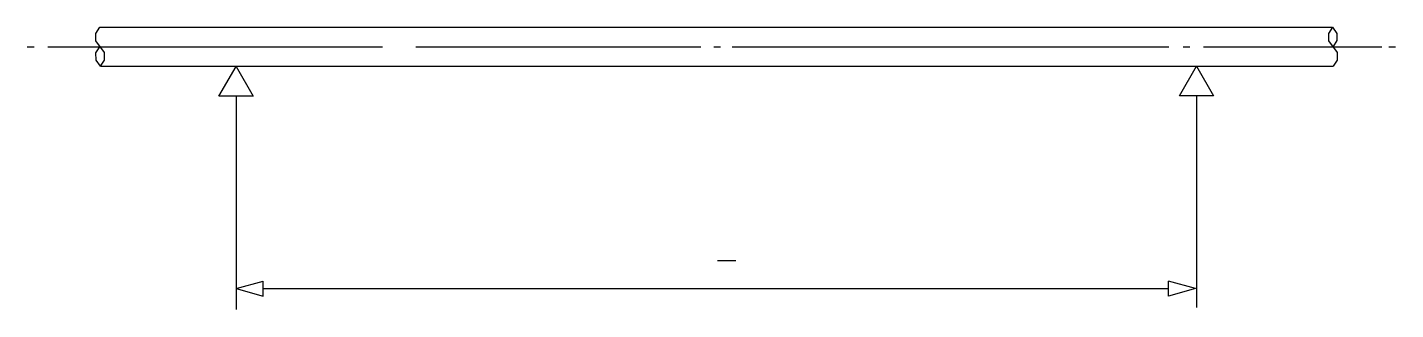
# Model space of a CAD drawing. Extents: x 245 to 1443, y 457 to 705.
import ezdxf

# ---------------------------------------------------------------- set-up
doc = ezdxf.new("R2010")
doc.units = 0
doc.header["$MEASUREMENT"] = 0
doc.layers.get('0').update_dxf_attribs({"linetype": 'CONTINUOUS'})
doc.layers.add('1', color=7, linetype='CONTINUOUS')
doc.layers.add('COMPONENT', color=7, linetype='CONTINUOUS')

msp = doc.modelspace()

# ---------------------------------------------------------------- linework, layer by layer
at = {"color": 7, "linetype": 'Continuous'}
for p, q in [((305, 699.5), (308.5, 704.9)), ((305.1, 693), (305, 699.5)), ((308.5, 704.9), (1388, 704.9)), ((1388, 704.9), (1384.3, 699.5)), ((1384.3, 699.5), (1384.5, 693)), ((1388, 704.9), (1388, 704.9)), ((1388, 704.9), (1391.8, 699.5)), ((1391.8, 699.5), (1391.8, 693.2)), ((312.5, 682.7), (305.1, 693)), ((305.1, 682.5), (308.6, 687.8)), ((1384.5, 693), (1391.9, 682.7)), ((1391.8, 693.2), (1388.3, 688)), ((305.2, 676.2), (305.1, 682.5)), ((309, 670.9), (305.2, 676.2)), ((309, 670.9), (312.7, 676.2)), ((312.7, 676.2), (312.5, 682.7)), ((1392, 676.2), (1388.5, 670.9)), ((1391.9, 682.7), (1392, 676.2)), ((309, 670.9), (1388.5, 670.9)), ((309, 670.9), (309, 670.9))]:
    msp.add_line(p, q, dxfattribs=at)
at = {"color": 4, "linetype": 'Continuous'}
for p, q in [((245, 687.9), (251, 687.9)), ((262.9, 687.9), (556, 687.9)), ((468.1, 687.9), (474.1, 687.9)), ((585.1, 687.9), (834.7, 687.9)), ((846, 687.9), (851.9, 687.9)), ((862.2, 687.9), (970.4, 687.9)), ((896.1, 687.9), (1244.6, 687.9)), ((1257.1, 687.9), (1263, 687.9)), ((1274.9, 687.9), (1431.2, 687.9)), ((1437.2, 687.9), (1443.1, 687.9))]:
    msp.add_line(p, q, dxfattribs=at)
at = {"color": 5, "linetype": 'Continuous'}
msp.add_line((849.4, 500.5), (865.4, 500.5), dxfattribs=at)
at = {"layer": '1', "color": 3, "linetype": 'Continuous'}
for p, q in [((427.8, 644.6), (427.8, 457.4)), ((1268.8, 644.9), (1268.8, 459.2)), ((427.8, 475.8), (451.5, 482.4)), ((451.5, 469.2), (451.5, 482.4)), ((1267.9, 475.8), (1244.2, 482.4)), ((1244.2, 469.2), (1244.2, 482.4)), ((427.8, 475.8), (451.5, 469.2)), ((451.5, 475.8), (1244.2, 475.8)), ((1267.9, 475.8), (1244.2, 469.2))]:
    msp.add_line(p, q, dxfattribs=at)
at = {"layer": 'COMPONENT', "color": 7, "linetype": 'Continuous'}
for p, q in [((412.8, 644.6), (427.8, 670.6)), ((427.8, 670.6), (442.8, 644.6)), ((1253.8, 644.9), (1268.8, 670.9)), ((1268.8, 670.9), (1283.8, 644.9)), ((442.8, 644.6, 0), (412.8, 644.6, 0)), ((1283.8, 644.9, 0), (1253.8, 644.9, 0))]:
    msp.add_line(p, q, dxfattribs=at)

doc.saveas('drawing.dxf')
